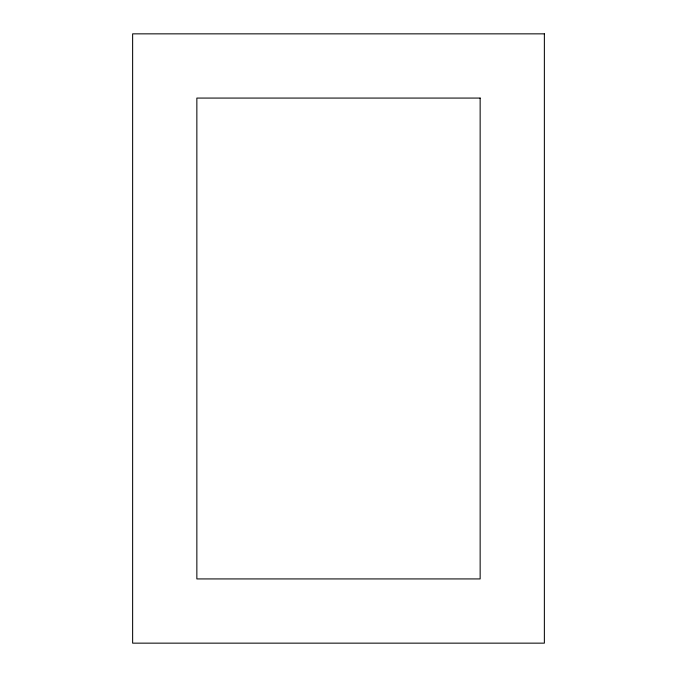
<?xml version="1.0" encoding="UTF-8"?>
<svg xmlns="http://www.w3.org/2000/svg" width="677" height="677" viewBox="0 0 677 677"><rect width="100%" height="100%" fill="white"/><g stroke="black" fill="none" stroke-linecap="round" stroke-linejoin="round"><path stroke-width="1.02" d="M544.367 33.85L132.633 33.85L132.633 643.15L544.367 643.15L544.367 33.85M480.145 98.072L196.855 98.072L196.855 578.928L480.145 578.928L480.145 98.072"/></g></svg>
